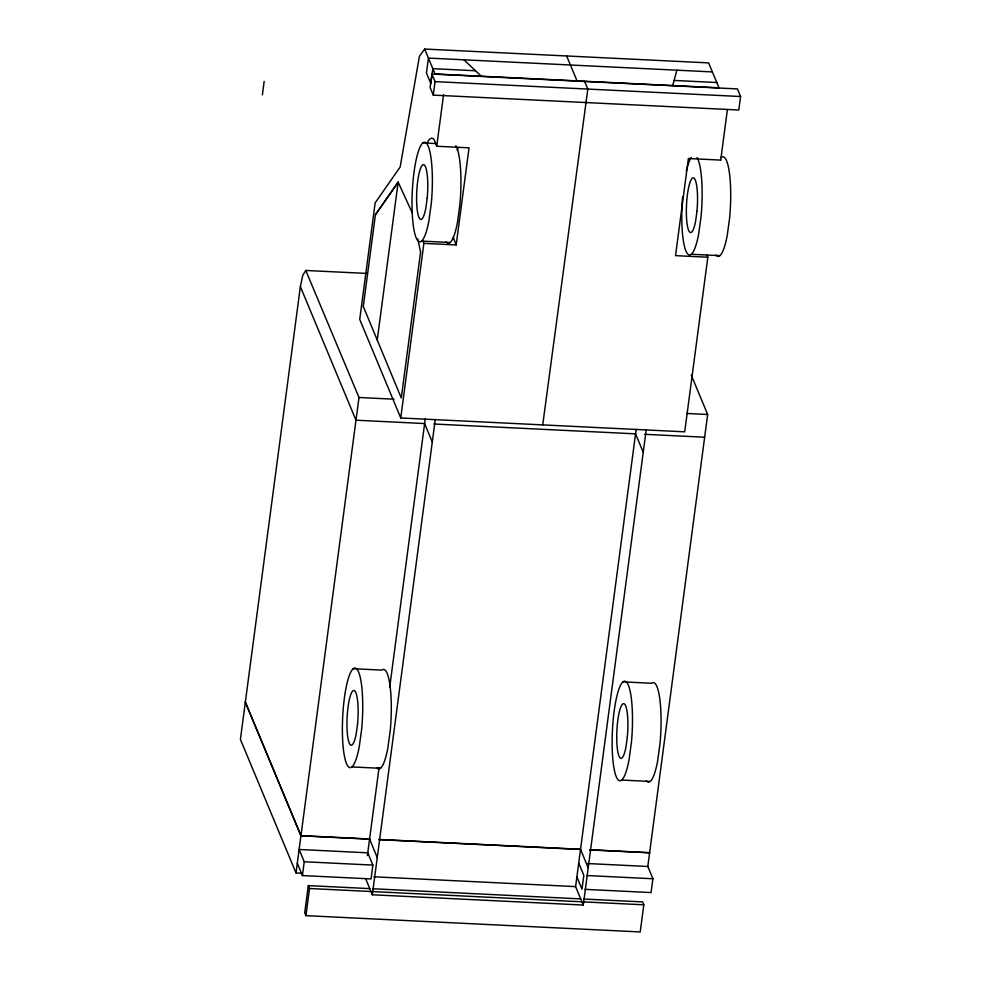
<?xml version="1.0" encoding="UTF-8"?>
<svg xmlns="http://www.w3.org/2000/svg" width="981" height="981" viewBox="0 0 981 981"><rect width="100%" height="100%" fill="white"/><g stroke="black" fill="none" stroke-linecap="round" stroke-linejoin="round"><path stroke-width="1.47" d="M262.381 94.863L264.159 81.386M366.943 273.441L305.778 270.462L302.724 275.453L300.37 286.611L240.406 739.392L296.017 872.98L302.123 873.286M363.264 306.624L375.441 214.643L398.151 182.147L412.118 212.619M296.017 872.98L358.997 397.489L305.778 270.462M302.418 875.567L304.245 861.759L299.131 849.472L367.765 852.82L372.878 865.095L371.051 878.915L302.418 875.567L297.304 863.292M377.244 340.015L398.151 182.147M369.763 888.614L308.316 885.61L304.723 912.747L305.937 915.653L640.225 931.95L643.818 904.813L642.604 901.907L583.732 899.037M305.937 915.653L309.53 888.504L308.316 885.61M431.898 74.016L430.107 87.505L433.271 95.108L738.803 110.007L740.594 96.518L737.43 88.915L431.898 74.016L435.061 81.619L433.271 95.108M420.591 252.043L401.278 397.943L363.289 306.464M706.86 254.741L707.828 257.194L684.713 431.824L400.751 417.967L423.866 243.374L422.897 240.885M423.866 243.374L456.177 244.943L469.041 147.824L436.729 146.243L443.584 94.507M367.397 855.579L379.022 767.878M389.665 687.485L425.214 419.022M646.221 429.764L583.278 905.046L372.326 894.77L435.27 419.476M542.726 424.896L587.827 89.075L584.664 81.46M583.278 905.046L575.602 886.616L636.166 429.298M720.716 160.124L727.362 109.835M585.007 889.35L651.077 892.575L652.917 878.755L647.803 866.481L707.657 414.497L691.274 375.122M672.721 85.555L676.89 70.191M375.429 214.753L398.151 182.233M424.663 49.05L435.037 73.967L718.999 87.812L708.625 62.894L424.663 49.05L419.414 56.297L400.15 167.064L375.159 202.859L359.72 319.414L400.751 417.967M712.39 71.92L428.427 58.075L426.441 73.035L430.855 83.63L432.829 68.67L475.515 70.755M674.119 80.442L716.804 82.514M435.061 81.619L740.594 96.518M422.848 142.919A49.835 9.896 -87.2 0 1 431.321 203.214L428.893 220.921A49.835 9.896 -87.2 0 1 412.547 218.371A49.835 9.896 -87.2 0 1 422.848 142.919L436.386 143.569M720.704 160.099L688.392 158.517L675.529 255.636L707.841 257.218M421.523 241.105L450.095 242.503M691.286 254.263L719.858 255.649M358.997 397.489L394.068 399.206M686.639 413.467L707.657 414.497M433.786 424.013L635.565 433.847L643.242 452.278M644.578 434.289L704.652 437.219M353.209 668.711A49.835 9.896 -87.2 0 1 361.682 729.018L359.267 746.725A49.835 9.896 -87.2 0 1 342.909 744.174A49.835 9.896 -87.2 0 1 353.209 668.711L381.793 670.109A49.835 9.896 -87.2 0 1 390.254 730.416L387.838 748.123A49.835 9.896 -87.2 0 1 376.618 767.706M622.984 681.869A49.835 9.896 -87.2 0 1 631.445 742.176L629.029 759.883A49.835 9.896 -87.2 0 1 612.671 757.332A49.835 9.896 -87.2 0 1 622.984 681.869L651.556 683.267A49.835 9.896 -87.2 0 1 660.017 743.573L657.601 761.281A49.835 9.896 -87.2 0 1 650.219 781.452L621.647 780.054M351.885 766.909L380.456 768.295M378.764 839.454L580.544 849.288L588.195 867.891M589.556 849.73L649.63 852.661M369.579 839.16L300.946 835.824L245.336 702.224M378.752 839.613L580.531 849.448M589.532 849.889L649.606 852.82M587.729 863.55L647.803 866.481M304.245 861.759L372.878 865.095M586.834 875.53L652.917 878.755M373.822 876.781L575.602 886.616M372.817 888.761L580.715 898.89M309.53 888.504L370.965 891.508M372.498 891.582L581.917 901.797M583.437 901.87L643.818 904.813M463.915 59.804L481.315 76.224M566.65 55.978L577.024 80.896M456.165 244.919L453.259 237.561M432.29 441.99L424.614 423.559L355.98 420.211L300.37 286.611M578.716 863.108L583.83 875.383L582.003 889.203L576.889 876.928M377.244 857.602L369.592 839L300.959 835.665L245.348 702.065M365.79 879.062L372.326 894.77M436.741 146.279L434.117 139.621A53.943 10.717 -87.2 0 0 427.091 143.116M417.771 238.886L420.579 252.142M648.907 782.102A49.835 9.896 -87.2 0 1 646.393 780.851M455.846 145.728A49.835 9.896 -87.2 0 1 459.893 204.612L457.477 222.319A49.835 9.896 -87.2 0 1 446.257 241.902M697.037 157.487A49.835 9.896 -87.2 0 1 701.084 216.372L698.668 234.079A49.835 9.896 -87.2 0 1 686.001 251.136A49.835 9.896 -87.2 0 1 682.568 196.862M686.283 171.234A49.835 9.896 -87.2 0 1 691.286 157.549M721.194 157.463A49.835 9.896 -87.2 0 1 729.656 217.77L727.24 235.477A49.835 9.896 -87.2 0 1 716.02 255.06M457.207 150.351A53.943 10.717 -87.2 0 1 458.004 148.008M427.201 198.162L425.877 207.886A27.37 5.432 -87.2 0 1 416.888 206.488A27.37 5.432 -87.2 0 1 422.553 165.041A27.37 5.432 -87.2 0 1 427.201 198.162M357.562 723.966L356.238 733.69A27.37 5.432 -87.2 0 1 347.249 732.292A27.37 5.432 -87.2 0 1 352.915 690.845A27.37 5.432 -87.2 0 1 357.562 723.966M696.964 211.32L695.639 221.044A27.37 5.432 -87.2 0 1 686.651 219.646A27.37 5.432 -87.2 0 1 692.316 178.199A27.37 5.432 -87.2 0 1 696.964 211.32M627.325 737.123L626.001 746.848A27.37 5.432 -87.2 0 1 617.024 745.45A27.37 5.432 -87.2 0 1 622.677 704.002A27.37 5.432 -87.2 0 1 627.325 737.123"/></g></svg>
